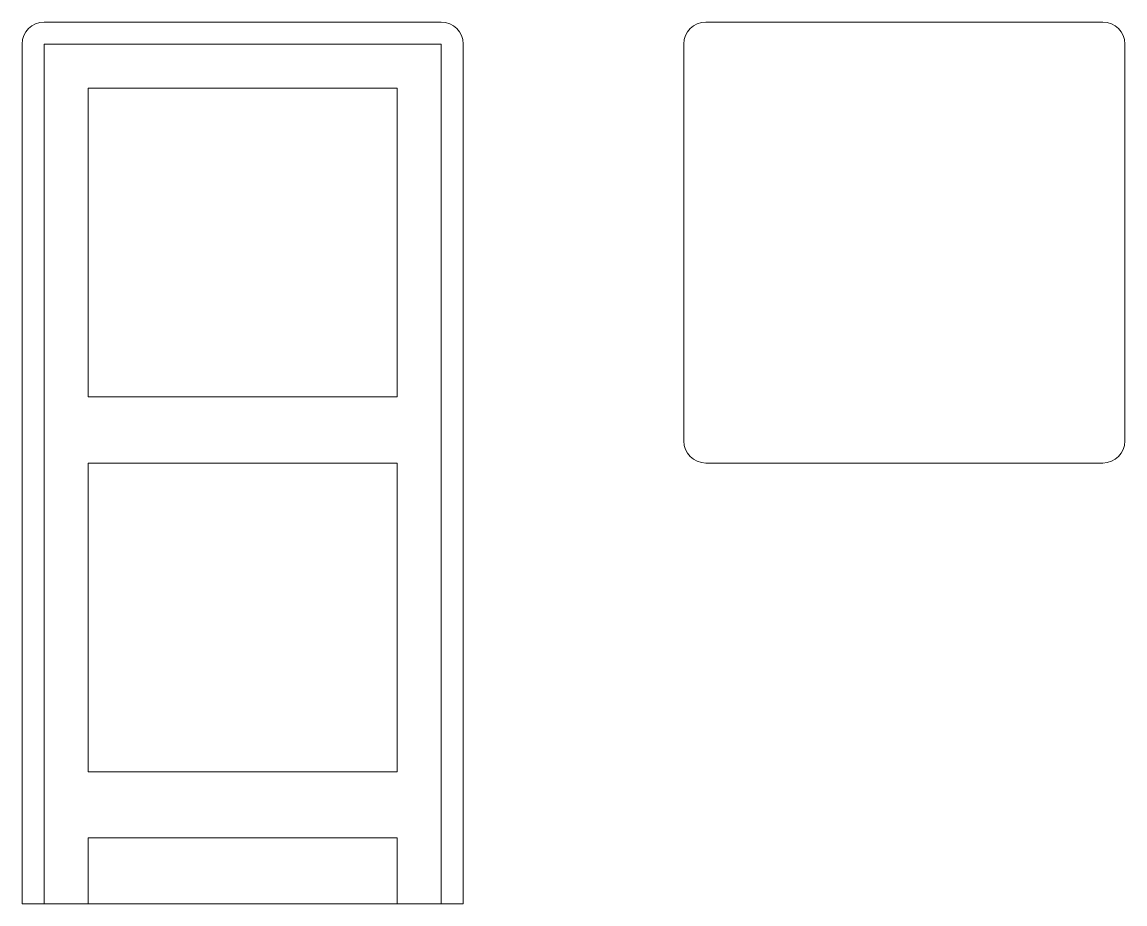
# Model space of a CAD drawing. Header units: millimetres. Extents: x 0 to 500, y 0 to 400.
import ezdxf

# ---------------------------------------------------------------- set-up
doc = ezdxf.new("R2010")
doc.units = ezdxf.units.MM
for name, color, linetype, lineweight in [('front', 7, 'CONTINUOUS', 0), ('inner', 3, 'CONTINUOUS', 0), ('top', 7, 'CONTINUOUS', 0)]:
    doc.layers.add(name, color=color, linetype=linetype, lineweight=lineweight)

msp = doc.modelspace()

# ---------------------------------------------------------------- linework, layer by layer
at = {"layer": 'front'}
for p, q in [((190, 400), (10, 400)), ((0, 390), (0, 0)), ((200, 0), (200, 390)), ((30, 370), (170, 370)), ((30, 230), (30, 370)), ((170, 370), (170, 230)), ((170, 230), (30, 230)), ((30, 200), (170, 200)), ((30, 60), (30, 200)), ((170, 200), (170, 60)), ((170, 60), (30, 60)), ((30, 0), (30, 30)), ((30, 30), (170, 30)), ((170, 30), (170, 0)), ((0, 0), (30, 0)), ((170, 0), (200, 0))]:
    msp.add_line(p, q, dxfattribs=at)
for centre, start, end in [((10, 390), 90, 180), ((190, 390), 0, 90)]:
    msp.add_arc(centre, 10, start, end, dxfattribs=at)
at = {"layer": 'inner'}
for p, q in [((10, 390), (190, 390)), ((10, 0), (10, 390)), ((190, 390), (190, 0)), ((190, 0), (10, 0))]:
    msp.add_line(p, q, dxfattribs=at)
at = {"layer": 'top'}
for p, q in [((490, 400), (310, 400)), ((300, 390), (300, 210)), ((500, 390), (500, 210)), ((490, 200), (310, 200))]:
    msp.add_line(p, q, dxfattribs=at)
for centre, start, end in [((310, 390), 90, 180), ((490, 390), 0, 90), ((310, 210), 180, 270), ((490, 210), 270, 0)]:
    msp.add_arc(centre, 10, start, end, dxfattribs=at)

doc.saveas('drawing.dxf')
